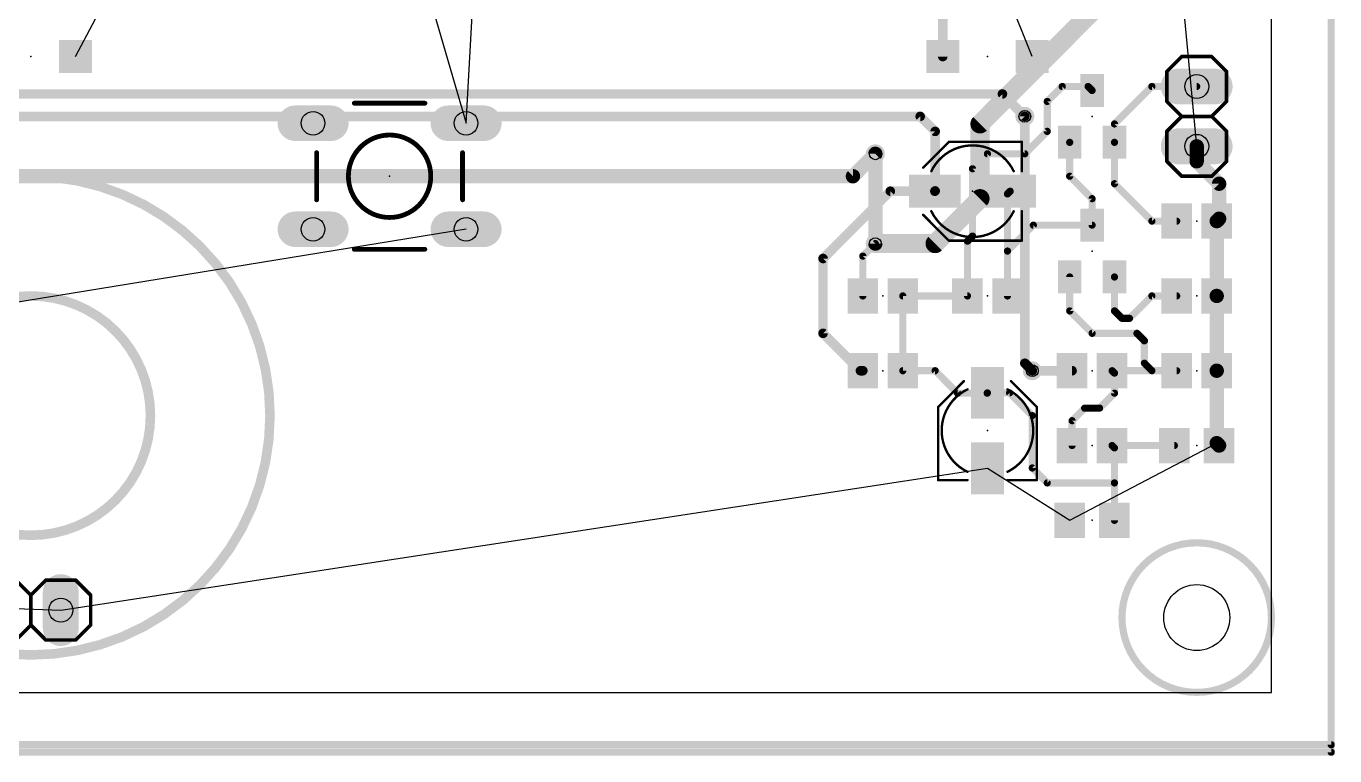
# Model space of a CAD drawing. Extents: x -3 to 108, y -3 to 135.
# Drawn here: x 52.5 to 108.1, y -2.7 to 28.3 of the extents above; entities that cross this region are included whole.
import ezdxf

# ---------------------------------------------------------------- set-up
doc = ezdxf.new("R2010")
doc.units = 0
for name, color, linetype in [('1', 22, 'CONTINUOUS'), ('16', 175, 'CONTINUOUS'), ('17', 82, 'CONTINUOUS'), ('18', 82, 'CONTINUOUS'), ('19', 53, 'CONTINUOUS'), ('20', 7, 'CONTINUOUS'), ('21', 253, 'CONTINUOUS'), ('23', 7, 'CONTINUOUS'), ('44', 253, 'CONTINUOUS')]:
    doc.layers.add(name, color=color, linetype=linetype)

# ---------------------------------------------------------------- blocks, each defined once
blk = doc.blocks.new('RECT')
blk.add_solid([(-0.5, -0.5), (0.5, -0.5), (-0.5, 0.5), (0.5, 0.5)])
blk = doc.blocks.new('LONGP100')
at = {"const_width": 1}
blk.add_lwpolyline([(-0.5, 0), (0.5, 0)], dxfattribs=at)
at = {"const_width": 0.5}
for points in [[(-0.5, 0.25, 1), (-0.5, -0.25)], [(0.5, -0.25, 1), (0.5, 0.25)]]:
    blk.add_lwpolyline(points, format="xyb", dxfattribs=at)
blk = doc.blocks.new('ROUNDV')
at = {"const_width": 0.5}
blk.add_lwpolyline([(0, -0.25, 1), (0, 0.25, 1), (0, -0.25)], format="xyb", dxfattribs=at)

msp = doc.modelspace()

# ---------------------------------------------------------------- linework, layer by layer
at = {"layer": '1'}
for points, const_width in [([(107.95, 133.985), (107.95, -2.2225)], 0.3048), ([(91.445, 26.9875), (91.445, 29.7475)], 0.4064), ([(49.2125, 25.4), (93.98, 25.4)], 0.4064), ([(93.98, 25.4), (94.9325, 24.4475)], 0.4064), ([(95.885, 25.0825), (96.52, 25.7175)], 0.3048), ([(96.52, 25.7175), (97.62, 25.7175)], 0.3048), ([(97.62, 25.7175), (97.79, 25.5475)], 0.3048), ([(98.74, 24.1275), (100.33, 25.7175)], 0.3048), ([(100.33, 25.7175), (102.235, 25.7175)], 0.3048), ([(95.885, 23.8125), (95.885, 25.0825)], 0.3048), ([(45.4025, 24.4475), (90.4875, 24.4475)], 0.4064), ([(90.4875, 24.4475), (91.1225, 23.8125)], 0.4064), ([(91.1225, 23.8125), (91.1225, 21.285)], 0.4064), ([(94.9325, 22.86), (95.885, 23.8125)], 0.3048), ([(98.74, 23.3475), (98.74, 24.1275)], 0.3048), ([(96.8375, 23.345), (96.84, 23.3475)], 0.3048), ([(96.8375, 21.9075), (96.8375, 23.345)], 0.3048), ([(98.7425, 23.345), (98.74, 23.3475)], 0.3048), ([(98.7425, 21.59), (98.7425, 23.345)], 0.3048), ([(102.235, 23.1775), (102.235, 22.5425)], 0.6096), ([(88.5825, 22.86), (87.63, 21.9075)], 0.6096), ([(92.71, 22.225), (93.345, 22.86)], 0.3048), ([(93.345, 22.86), (94.9325, 22.86)], 0.3048), ([(102.235, 22.5425), (103.1875, 21.59)], 0.6096), ([(92.71, 19.3675), (92.71, 22.225)], 0.3048), ([(87.63, 21.9075), (44.7675, 21.9075)], 0.6096), ([(97.79, 20.955), (96.8375, 21.9075)], 0.3048), ([(100.33, 20.0025), (98.7425, 21.59)], 0.3048), ([(103.1875, 21.59), (103.1875, 20.105)], 0.6096), ([(86.36, 18.415), (89.2175, 21.2725)], 0.4064), ([(89.2175, 21.2725), (91.11, 21.2725)], 0.4064), ([(91.1225, 21.285), (91.11, 21.2725)], 0.4064), ([(94.195, 21.1575), (94.31, 21.2725)], 0.3048), ([(94.195, 18.7325), (94.195, 21.1575)], 0.3048), ([(97.79, 19.8325), (97.79, 20.955)], 0.3048), ([(101.385, 20.0025), (100.33, 20.0025)], 0.3048), ([(103.1875, 20.105), (103.085, 20.0025)], 0.6096), ([(103.085, 20.0025), (103.085, 16.8275)], 0.6096), ([(92.495, 19.1525), (92.71, 19.3675)], 0.3048), ([(95.295, 19.8325), (94.195, 18.7325)], 0.3048), ([(97.79, 19.8325), (95.295, 19.8325)], 0.3048), ([(88.05, 18.5175), (88.5825, 19.05)], 0.3048), ([(92.495, 16.8275), (92.495, 19.1525)], 0.3048), ([(86.36, 15.24), (86.36, 18.415)], 0.4064), ([(88.05, 16.8275), (88.05, 18.5175)], 0.3048), ([(94.195, 16.8275), (94.195, 18.7325)], 0.3048), ([(96.84, 17.6325), (96.84, 16.19)], 0.3048), ([(98.7425, 17.63), (98.74, 17.6325)], 0.3048), ([(98.7425, 16.1925), (98.7425, 17.63)], 0.3048), ([(89.75, 16.8275), (92.495, 16.8275)], 0.3048), ([(89.75, 16.8275), (89.75, 13.6525)], 0.3048), ([(100.33, 16.8275), (99.3775, 15.875)], 0.3048), ([(101.385, 16.8275), (100.33, 16.8275)], 0.3048), ([(103.085, 16.8275), (103.085, 13.6525)], 0.6096), ([(96.84, 16.19), (97.79, 15.24)], 0.3048), ([(99.06, 15.875), (98.7425, 16.1925)], 0.3048), ([(99.3775, 15.875), (99.06, 15.875)], 0.3048), ([(87.9475, 13.6525), (86.36, 15.24)], 0.4064), ([(97.79, 15.24), (99.695, 15.24)], 0.3048), ([(99.695, 15.24), (100.0125, 14.9225)], 0.3048), ([(100.0125, 14.9225), (100.0125, 13.97)], 0.3048), ([(100.0125, 13.97), (100.33, 13.6525)], 0.3048), ([(103.085, 13.6525), (103.085, 10.5775)], 0.6096), ([(88.05, 13.6525), (87.9475, 13.6525)], 0.4064), ([(89.75, 13.6525), (91.1225, 13.6525)], 0.3048), ([(91.1225, 13.6525), (92.075, 12.7)], 0.3048), ([(95.25, 13.6525), (96.94, 13.6525)], 0.4064), ([(98.64, 13.6525), (101.385, 13.6525)], 0.3048), ([(98.7425, 13.55), (98.64, 13.6525)], 0.3048), ([(98.7425, 12.7), (98.7425, 13.55)], 0.3048), ([(100.33, 13.6525), (101.385, 13.6525)], 0.3048), ([(92.075, 12.7), (93.3325, 12.7)], 0.3048), ([(93.3325, 12.7), (93.345, 12.7125)], 0.3048), ([(93.345, 12.7125), (94.285, 12.7125)], 0.3048), ([(94.285, 12.7125), (95.25, 11.7475)], 0.3048), ([(98.1075, 12.065), (98.7425, 12.7)], 0.3048), ([(95.25, 11.7475), (95.25, 9.525)], 0.3048), ([(96.94, 11.5325), (97.4725, 12.065)], 0.3048), ([(96.94, 10.4775), (96.94, 11.5325)], 0.3048), ([(97.4725, 12.065), (98.1075, 12.065)], 0.3048), ([(98.64, 10.4775), (101.285, 10.4775)], 0.3048), ([(98.74, 10.3775), (98.64, 10.4775)], 0.3048), ([(103.085, 10.5775), (103.185, 10.4775)], 0.6096), ([(98.74, 8.89), (98.74, 10.3775)], 0.3048), ([(95.25, 9.525), (95.885, 8.89)], 0.3048), ([(95.885, 8.89), (98.74, 8.89)], 0.3048), ([(98.74, 7.3025), (98.74, 8.89)], 0.3048), ([(107.95, -2.2225), (-1.5875, -2.2225)], 0.3048)]:
    msp.add_lwpolyline(points, dxfattribs=dict(at, const_width=const_width))
for points, const_width in [([(91.3434, 26.9875, 1), (91.5466, 26.9875)], 0.2032), ([(94.0518, 25.4718, 1), (93.9082, 25.3282)], 0.2032), ([(93.98, 25.2984, 1), (93.98, 25.5016)], 0.2032), ([(96.52, 25.7937, 1), (96.52, 25.6413)], 0.1524), ([(96.5739, 25.6636, 1), (96.4661, 25.7714)], 0.1524), ([(97.6739, 25.7714, 1), (97.5661, 25.6636)], 0.1524), ([(97.62, 25.6413, 1), (97.62, 25.7937)], 0.1524), ([(97.7361, 25.4936, 1), (97.8439, 25.6014)], 0.1524), ([(100.33, 25.7937, 1), (100.33, 25.6413)], 0.1524), ([(100.3839, 25.6636, 1), (100.2761, 25.7714)], 0.1524), ([(102.235, 25.6413, 1), (102.235, 25.7937)], 0.1524), ([(95.9612, 25.0825, 1), (95.8088, 25.0825)], 0.1524), ([(95.8311, 25.1364, 1), (95.9389, 25.0286)], 0.1524), ([(90.5593, 24.5193, 1), (90.4157, 24.3757)], 0.2032), ([(90.4875, 24.3459, 1), (90.4875, 24.5491)], 0.2032), ([(94.8607, 24.3757, 1), (95.0043, 24.5193)], 0.2032), ([(91.2241, 23.8125, 1), (91.0209, 23.8125)], 0.2032), ([(91.0507, 23.7407, 1), (91.1943, 23.8843)], 0.2032), ([(95.9389, 23.7586, 1), (95.8311, 23.8664)], 0.1524), ([(98.8162, 24.1275, 1), (98.6638, 24.1275)], 0.1524), ([(98.6861, 24.1814, 1), (98.7939, 24.0736)], 0.1524), ([(95.8088, 23.8125, 1), (95.9612, 23.8125)], 0.1524), ([(96.9137, 23.345, 1), (96.7613, 23.345)], 0.1524), ([(96.7836, 23.3989, 1), (96.8914, 23.2911)], 0.1524), ([(96.8939, 23.2936, 1), (96.7861, 23.4014)], 0.1524), ([(98.7939, 23.4014, 1), (98.6861, 23.2936)], 0.1524), ([(98.6638, 23.3475, 1), (98.8162, 23.3475)], 0.1524), ([(98.8187, 23.345, 1), (98.6663, 23.345)], 0.1524), ([(98.6886, 23.2911, 1), (98.7964, 23.3989)], 0.1524), ([(102.3874, 23.1775, 1), (102.0826, 23.1775)], 0.3048), ([(88.6903, 22.7522, 1), (88.4747, 22.9678)], 0.3048), ([(93.345, 22.9362, 1), (93.345, 22.7838)], 0.1524), ([(93.3989, 22.8061, 1), (93.2911, 22.9139)], 0.1524), ([(94.8786, 22.9139, 1), (94.9864, 22.8061)], 0.1524), ([(94.9325, 22.7838, 1), (94.9325, 22.9362)], 0.1524), ([(102.3428, 22.6503, 1), (102.1272, 22.4347)], 0.3048), ([(92.7862, 22.225, 1), (92.6338, 22.225)], 0.1524), ([(92.6561, 22.2789, 1), (92.7639, 22.1711)], 0.1524), ([(102.0826, 22.5425, 1), (102.3874, 22.5425)], 0.3048), ([(87.5222, 22.0153, 1), (87.7378, 21.7997)], 0.3048), ([(87.63, 21.7551, 1), (87.63, 22.0599)], 0.3048), ([(96.8914, 21.9614, 1), (96.7836, 21.8536)], 0.1524), ([(96.7613, 21.9075, 1), (96.9137, 21.9075)], 0.1524), ([(98.7964, 21.6439, 1), (98.6886, 21.5361)], 0.1524), ([(103.3399, 21.59, 1), (103.0351, 21.59)], 0.3048), ([(103.0797, 21.4822, 1), (103.2953, 21.6978)], 0.3048), ([(89.2175, 21.3741, 1), (89.2175, 21.1709)], 0.2032), ([(89.2893, 21.2007, 1), (89.1457, 21.3443)], 0.2032), ([(91.0382, 21.3443, 1), (91.1818, 21.2007)], 0.2032), ([(91.0209, 21.285, 1), (91.2241, 21.285)], 0.2032), ([(91.1943, 21.2132, 1), (91.0507, 21.3568)], 0.2032), ([(91.11, 21.1709, 1), (91.11, 21.3741)], 0.2032), ([(94.2712, 21.1575, 1), (94.1188, 21.1575)], 0.1524), ([(94.1411, 21.2114, 1), (94.2489, 21.1036)], 0.1524), ([(94.3639, 21.2186, 1), (94.2561, 21.3264)], 0.1524), ([(98.6663, 21.59, 1), (98.8187, 21.59)], 0.1524), ([(97.8662, 20.955, 1), (97.7138, 20.955)], 0.1524), ([(97.7361, 20.9011, 1), (97.8439, 21.0089)], 0.1524), ([(100.33, 20.0787, 1), (100.33, 19.9263)], 0.1524), ([(100.2761, 19.9486, 1), (100.3839, 20.0564)], 0.1524), ([(101.385, 19.9263, 1), (101.385, 20.0787)], 0.1524), ([(102.9772, 20.1103, 1), (103.1928, 19.8947)], 0.3048), ([(103.2374, 20.0025, 1), (102.9326, 20.0025)], 0.3048), ([(103.0351, 20.105, 1), (103.3399, 20.105)], 0.3048), ([(103.2953, 19.9972, 1), (103.0797, 20.2128)], 0.3048), ([(92.7639, 19.3136, 1), (92.6561, 19.4214)], 0.1524), ([(95.295, 19.9087, 1), (95.295, 19.7563)], 0.1524), ([(95.3489, 19.7786, 1), (95.2411, 19.8864)], 0.1524), ([(97.7138, 19.8325, 1), (97.8662, 19.8325)], 0.1524), ([(97.79, 19.7563, 1), (97.79, 19.9087)], 0.1524), ([(88.6364, 18.9961, 1), (88.5286, 19.1039)], 0.1524), ([(92.5712, 19.1525, 1), (92.4188, 19.1525)], 0.1524), ([(92.4411, 19.2064, 1), (92.5489, 19.0986)], 0.1524), ([(92.6338, 19.3675, 1), (92.7862, 19.3675)], 0.1524), ([(86.4616, 18.415, 1), (86.2584, 18.415)], 0.2032), ([(86.2882, 18.4868, 1), (86.4318, 18.3432)], 0.2032), ([(88.1262, 18.5175, 1), (87.9738, 18.5175)], 0.1524), ([(87.9961, 18.5714, 1), (88.1039, 18.4636)], 0.1524), ([(94.2712, 18.7325, 1), (94.1188, 18.7325)], 0.1524), ([(94.1411, 18.7864, 1), (94.2489, 18.6786)], 0.1524), ([(94.1188, 18.7325, 1), (94.2712, 18.7325)], 0.1524), ([(96.9162, 17.6325, 1), (96.7638, 17.6325)], 0.1524), ([(98.7939, 17.6864, 1), (98.6861, 17.5786)], 0.1524), ([(98.8187, 17.63, 1), (98.6663, 17.63)], 0.1524), ([(98.6886, 17.5761, 1), (98.7964, 17.6839)], 0.1524), ([(87.9738, 16.8275, 1), (88.1262, 16.8275)], 0.1524), ([(89.75, 16.9037, 1), (89.75, 16.7513)], 0.1524), ([(89.8262, 16.8275, 1), (89.6738, 16.8275)], 0.1524), ([(92.4188, 16.8275, 1), (92.5712, 16.8275)], 0.1524), ([(92.495, 16.7513, 1), (92.495, 16.9037)], 0.1524), ([(94.1188, 16.8275, 1), (94.2712, 16.8275)], 0.1524), ([(100.33, 16.9037, 1), (100.33, 16.7513)], 0.1524), ([(100.3839, 16.7736, 1), (100.2761, 16.8814)], 0.1524), ([(101.385, 16.7513, 1), (101.385, 16.9037)], 0.1524), ([(103.2374, 16.8275, 1), (102.9326, 16.8275)], 0.3048), ([(102.9326, 16.8275, 1), (103.2374, 16.8275)], 0.3048), ([(96.8939, 16.2439, 1), (96.7861, 16.1361)], 0.1524), ([(96.7638, 16.19, 1), (96.9162, 16.19)], 0.1524), ([(98.7964, 16.2464, 1), (98.6886, 16.1386)], 0.1524), ([(98.6663, 16.1925, 1), (98.8187, 16.1925)], 0.1524), ([(99.06, 15.9512, 1), (99.06, 15.7988)], 0.1524), ([(99.0061, 15.8211, 1), (99.1139, 15.9289)], 0.1524), ([(99.3236, 15.9289, 1), (99.4314, 15.8211)], 0.1524), ([(99.3775, 15.7988, 1), (99.3775, 15.9512)], 0.1524), ([(86.2584, 15.24, 1), (86.4616, 15.24)], 0.2032), ([(86.4318, 15.3118, 1), (86.2882, 15.1682)], 0.2032), ([(97.79, 15.3162, 1), (97.79, 15.1638)], 0.1524), ([(97.7361, 15.1861, 1), (97.8439, 15.2939)], 0.1524), ([(99.7489, 15.2939, 1), (99.6411, 15.1861)], 0.1524), ([(99.695, 15.1638, 1), (99.695, 15.3162)], 0.1524), ([(100.0887, 14.9225, 1), (99.9363, 14.9225)], 0.1524), ([(99.9586, 14.8686, 1), (100.0664, 14.9764)], 0.1524), ([(100.0664, 14.0239, 1), (99.9586, 13.9161)], 0.1524), ([(99.9363, 13.97, 1), (100.0887, 13.97)], 0.1524), ([(103.2374, 13.6525, 1), (102.9326, 13.6525)], 0.3048), ([(87.9475, 13.7541, 1), (87.9475, 13.5509)], 0.2032), ([(87.8757, 13.5807, 1), (88.0193, 13.7243)], 0.2032), ([(88.05, 13.5509, 1), (88.05, 13.7541)], 0.2032), ([(89.75, 13.7287, 1), (89.75, 13.5763)], 0.1524), ([(89.6738, 13.6525, 1), (89.8262, 13.6525)], 0.1524), ([(91.1764, 13.7064, 1), (91.0686, 13.5986)], 0.1524), ([(91.1225, 13.5763, 1), (91.1225, 13.7287)], 0.1524), ([(95.25, 13.7541, 1), (95.25, 13.5509)], 0.2032), ([(96.94, 13.5509, 1), (96.94, 13.7541)], 0.2032), ([(98.64, 13.7287, 1), (98.64, 13.5763)], 0.1524), ([(98.6939, 13.7064, 1), (98.5861, 13.5986)], 0.1524), ([(98.8187, 13.55, 1), (98.6663, 13.55)], 0.1524), ([(98.6886, 13.4961, 1), (98.7964, 13.6039)], 0.1524), ([(100.33, 13.7287, 1), (100.33, 13.5763)], 0.1524), ([(100.2761, 13.5986, 1), (100.3839, 13.7064)], 0.1524), ([(101.385, 13.5763, 1), (101.385, 13.7287)], 0.1524), ([(101.385, 13.5763, 1), (101.385, 13.7287)], 0.1524), ([(102.9326, 13.6525, 1), (103.2374, 13.6525)], 0.3048), ([(92.075, 12.7762, 1), (92.075, 12.6238)], 0.1524), ([(92.0211, 12.6461, 1), (92.1289, 12.7539)], 0.1524), ([(93.2786, 12.7539, 1), (93.3864, 12.6461)], 0.1524), ([(93.345, 12.7887, 1), (93.345, 12.6363)], 0.1524), ([(93.3989, 12.6586, 1), (93.2911, 12.7664)], 0.1524), ([(93.3325, 12.6238, 1), (93.3325, 12.7762)], 0.1524), ([(94.3389, 12.7664, 1), (94.2311, 12.6586)], 0.1524), ([(94.285, 12.6363, 1), (94.285, 12.7887)], 0.1524), ([(98.7964, 12.6461, 1), (98.6886, 12.7539)], 0.1524), ([(98.6663, 12.7, 1), (98.8187, 12.7)], 0.1524), ([(95.3262, 11.7475, 1), (95.1738, 11.7475)], 0.1524), ([(95.1961, 11.6936, 1), (95.3039, 11.8014)], 0.1524), ([(97.0162, 11.5325, 1), (96.8638, 11.5325)], 0.1524), ([(97.4725, 12.1412, 1), (97.4725, 11.9888)], 0.1524), ([(97.5264, 12.0111, 1), (97.4186, 12.1189)], 0.1524), ([(98.0536, 12.1189, 1), (98.1614, 12.0111)], 0.1524), ([(98.1075, 11.9888, 1), (98.1075, 12.1412)], 0.1524), ([(96.8861, 11.5864, 1), (96.9939, 11.4786)], 0.1524), ([(98.64, 10.5537, 1), (98.64, 10.4013)], 0.1524), ([(98.6939, 10.5314, 1), (98.5861, 10.4236)], 0.1524), ([(101.285, 10.4013, 1), (101.285, 10.5537)], 0.1524), ([(103.1928, 10.6853, 1), (102.9772, 10.4697)], 0.3048), ([(102.9326, 10.5775, 1), (103.2374, 10.5775)], 0.3048), ([(103.0772, 10.3697, 1), (103.2928, 10.5853)], 0.3048), ([(96.8638, 10.4775, 1), (97.0162, 10.4775)], 0.1524), ([(98.8162, 10.3775, 1), (98.6638, 10.3775)], 0.1524), ([(98.6861, 10.3236, 1), (98.7939, 10.4314)], 0.1524), ([(95.3039, 9.5789, 1), (95.1961, 9.4711)], 0.1524), ([(95.1738, 9.525, 1), (95.3262, 9.525)], 0.1524), ([(95.885, 8.9662, 1), (95.885, 8.8138)], 0.1524), ([(95.8311, 8.8361, 1), (95.9389, 8.9439)], 0.1524), ([(98.8162, 8.89, 1), (98.6638, 8.89)], 0.1524), ([(98.6638, 8.89, 1), (98.8162, 8.89)], 0.1524), ([(98.74, 8.8138, 1), (98.74, 8.9662)], 0.1524), ([(98.6638, 7.3025, 1), (98.8162, 7.3025)], 0.1524), ([(107.8738, -2.2225, 1), (108.0262, -2.2225)], 0.1524), ([(107.95, -2.2987, 1), (107.95, -2.1463)], 0.1524)]:
    msp.add_lwpolyline(points, format="xyb", dxfattribs=dict(at, const_width=const_width))
at = {"layer": '16'}
for points, const_width in [([(107.95, 134.62), (107.95, -2.54)], 0.3048), ([(93.0275, 24.13), (99.06, 30.1625)], 0.8128), ([(93.0275, 20.955), (93.0275, 24.13)], 0.8128), ([(94.9325, 24.4475), (94.9325, 13.97)], 0.4064), ([(88.5825, 22.86), (88.5825, 19.05)], 0.6096), ([(91.1225, 19.05), (93.0275, 20.955)], 0.8128), ([(88.5825, 19.05), (91.1225, 19.05)], 0.8128), ([(94.9325, 13.97), (95.25, 13.6525)], 0.4064), ([(107.95, -2.54), (-2.54, -2.54)], 0.3048)]:
    msp.add_lwpolyline(points, dxfattribs=dict(at, const_width=const_width))
for points, const_width in [([(93.2307, 24.13, 1), (92.8243, 24.13)], 0.4064), ([(92.8838, 24.2737, 1), (93.1712, 23.9863)], 0.4064), ([(95.0341, 24.4475, 1), (94.8309, 24.4475)], 0.2032), ([(88.7349, 22.86, 1), (88.4301, 22.86)], 0.3048), ([(92.8243, 20.955, 1), (93.2307, 20.955)], 0.4064), ([(93.1712, 20.8113, 1), (92.8838, 21.0987)], 0.4064), ([(88.5825, 19.2532, 1), (88.5825, 18.8468)], 0.4064), ([(88.4301, 19.05, 1), (88.7349, 19.05)], 0.3048), ([(90.9788, 19.1937, 1), (91.2662, 18.9063)], 0.4064), ([(91.1225, 18.8468, 1), (91.1225, 19.2532)], 0.4064), ([(94.8309, 13.97, 1), (95.0341, 13.97)], 0.2032), ([(95.0043, 14.0418, 1), (94.8607, 13.8982)], 0.2032), ([(95.1782, 13.5807, 1), (95.3218, 13.7243)], 0.2032), ([(107.8738, -2.54, 1), (108.0262, -2.54)], 0.1524), ([(107.95, -2.6162, 1), (107.95, -2.4638)], 0.1524)]:
    msp.add_lwpolyline(points, format="xyb", dxfattribs=dict(at, const_width=const_width))
at = {"layer": '19'}
for p, q in [((95.245, 26.9875), (59.69, 115.8875)), ((71.195, 24.1575), (74.93, 90.4875)), ((53.3375, 85.725), (71.195, 24.1575)), ((54.605, 26.9875), (82.705, 80.3275)), ((102.235, 23.1775), (97.155, 77.3675)), ((71.195, 19.6575), (2.96, 8.5725)), ((96.84, 7.3025), (103.085, 10.5775)), ((53.975, 3.4925), (93.345, 9.5125)), ((93.345, 9.5125), (96.84, 7.3025)), ((35.56, 4.1275), (53.975, 3.4925))]:
    msp.add_line(p, q, dxfattribs=at)
at = {"layer": '20'}
for p, q in [((105.41, 0), (105.41, 132.3975)), ((0, 0), (105.41, 0))]:
    msp.add_line(p, q, dxfattribs=at)
msp.add_circle((102.235, 3.175), 1.4, dxfattribs=at)
at = {"layer": '21'}
for points, const_width in [([(101.6, 26.9875), (100.965, 26.3525)], 0.1524), ([(102.87, 26.9875), (101.6, 26.9875)], 0.1524), ([(103.505, 26.3525), (102.87, 26.9875)], 0.1524), ([(100.965, 25.0825), (100.965, 26.3525)], 0.1524), ([(103.505, 26.3525), (103.505, 25.0825)], 0.1524), ([(66.445, 25.0075), (69.445, 25.0075)], 0.2032), ([(101.6, 24.4475), (100.965, 25.0825)], 0.1524), ([(103.505, 25.0825), (102.87, 24.4475)], 0.1524), ([(100.965, 23.8125), (101.6, 24.4475)], 0.1524), ([(102.87, 24.4475), (101.6, 24.4475)], 0.1524), ([(102.87, 24.4475), (103.505, 23.8125)], 0.1524), ([(90.61, 22.2725), (91.71, 23.3725)], 0.1016), ([(91.71, 23.3725), (94.81, 23.3725)], 0.1016), ([(94.81, 23.3725), (94.81, 22.1225)], 0.1016), ([(100.965, 22.5425), (100.965, 23.8125)], 0.1524), ([(103.505, 23.8125), (103.505, 22.5425)], 0.1524), ([(64.845, 22.9075), (64.845, 20.9075)], 0.2032), ([(71.045, 22.9075), (71.045, 20.9075)], 0.2032), ([(101.6, 21.9075), (100.965, 22.5425)], 0.1524), ([(103.505, 22.5425), (102.87, 21.9075)], 0.1524), ([(102.87, 21.9075), (101.6, 21.9075)], 0.1524), ([(91.71, 19.1725), (90.61, 20.2725)], 0.1016), ([(94.81, 20.4225), (94.81, 19.1725)], 0.1016), ([(66.445, 18.8075), (69.445, 18.8075)], 0.2032), ([(94.81, 19.1725), (91.71, 19.1725)], 0.1016), ([(91.245, 12.1125), (92.345, 13.2125)], 0.1016), ([(94.345, 13.2125), (95.445, 12.1125)], 0.1016), ([(91.245, 9.0125), (91.245, 12.1125)], 0.1016), ([(95.445, 12.1125), (95.445, 9.0125)], 0.1016), ([(92.495, 9.0125), (91.245, 9.0125)], 0.1016), ([(95.445, 9.0125), (94.195, 9.0125)], 0.1016), ([(52.07, 4.7625), (52.705, 4.1275)], 0.1524), ([(52.705, 4.1275), (53.34, 4.7625)], 0.1524), ([(53.34, 4.7625), (54.61, 4.7625)], 0.1524), ([(54.61, 4.7625), (55.245, 4.1275)], 0.1524), ([(52.705, 4.1275), (52.705, 2.8575)], 0.1524), ([(55.245, 4.1275), (55.245, 2.8575)], 0.1524), ([(52.705, 2.8575), (52.07, 2.2225)], 0.1524), ([(53.34, 2.2225), (52.705, 2.8575)], 0.1524), ([(55.245, 2.8575), (54.61, 2.2225)], 0.1524), ([(54.61, 2.2225), (53.34, 2.2225)], 0.1524)]:
    msp.add_lwpolyline(points, dxfattribs=dict(at, const_width=const_width))
for points, const_width in [([(101.6, 27.0256, 1), (101.6, 26.9494)], 0.0762), ([(101.6269, 26.9606, 1), (101.5731, 27.0144)], 0.0762), ([(102.8969, 27.0144, 1), (102.8431, 26.9606)], 0.0762), ([(102.87, 26.9494, 1), (102.87, 27.0256)], 0.0762), ([(101.0031, 26.3525, 1), (100.9269, 26.3525)], 0.0762), ([(100.9381, 26.3794, 1), (100.9919, 26.3256)], 0.0762), ([(103.5431, 26.3525, 1), (103.4669, 26.3525)], 0.0762), ([(103.4781, 26.3256, 1), (103.5319, 26.3794)], 0.0762), ([(66.445, 25.0583, 1), (66.445, 24.9567)], 0.1016), ([(69.445, 24.9567, 1), (69.445, 25.0583)], 0.1016), ([(100.9269, 25.0825, 1), (101.0031, 25.0825)], 0.0762), ([(100.9919, 25.1094, 1), (100.9381, 25.0556)], 0.0762), ([(103.4669, 25.0825, 1), (103.5431, 25.0825)], 0.0762), ([(103.5319, 25.0556, 1), (103.4781, 25.1094)], 0.0762), ([(101.6, 24.4856, 1), (101.6, 24.4094)], 0.0762), ([(101.6269, 24.4206, 1), (101.5731, 24.4744)], 0.0762), ([(101.5731, 24.4206, 1), (101.6269, 24.4744)], 0.0762), ([(102.8969, 24.4744, 1), (102.8431, 24.4206)], 0.0762), ([(102.8431, 24.4744, 1), (102.8969, 24.4206)], 0.0762), ([(102.87, 24.4094, 1), (102.87, 24.4856)], 0.0762), ([(67.945, 20.1575, 1), (67.945, 23.6575, 1), (67.945, 20.1575)], 0.2032), ([(91.71, 23.3979, 1), (91.71, 23.3471)], 0.0508), ([(91.728, 23.3545, 1), (91.692, 23.3905)], 0.0508), ([(94.8354, 23.3725, 1), (94.7846, 23.3725)], 0.0508), ([(94.81, 23.3471, 1), (94.81, 23.3979)], 0.0508), ([(101.0031, 23.8125, 1), (100.9269, 23.8125)], 0.0762), ([(100.9381, 23.8394, 1), (100.9919, 23.7856)], 0.0762), ([(103.5431, 23.8125, 1), (103.4669, 23.8125)], 0.0762), ([(103.4781, 23.7856, 1), (103.5319, 23.8394)], 0.0762), ([(64.8958, 22.9075, 1), (64.7942, 22.9075)], 0.1016), ([(71.0958, 22.9075, 1), (70.9942, 22.9075)], 0.1016), ([(94.46, 22.1225, 0.626), (90.96, 22.1225)], 0.1016), ([(90.592, 22.2905, 1), (90.628, 22.2545)], 0.0508), ([(100.9269, 22.5425, 1), (101.0031, 22.5425)], 0.0762), ([(100.9919, 22.5694, 1), (100.9381, 22.5156)], 0.0762), ([(103.4669, 22.5425, 1), (103.5431, 22.5425)], 0.0762), ([(103.5319, 22.5156, 1), (103.4781, 22.5694)], 0.0762), ([(52.705, 1.5875, 1), (52.705, 21.9075, 1), (52.705, 1.5875)], 0.4064), ([(90.9372, 22.1336, 1), (90.9828, 22.1114)], 0.0508), ([(94.4372, 22.1114, 1), (94.4828, 22.1336)], 0.0508), ([(94.7846, 22.1225, 1), (94.8354, 22.1225)], 0.0508), ([(101.6, 21.9456, 1), (101.6, 21.8694)], 0.0762), ([(101.5731, 21.8806, 1), (101.6269, 21.9344)], 0.0762), ([(102.8431, 21.9344, 1), (102.8969, 21.8806)], 0.0762), ([(102.87, 21.8694, 1), (102.87, 21.9456)], 0.0762), ([(64.7942, 20.9075, 1), (64.8958, 20.9075)], 0.1016), ([(70.9942, 20.9075, 1), (71.0958, 20.9075)], 0.1016), ([(90.628, 20.2905, 1), (90.592, 20.2545)], 0.0508), ([(90.96, 20.4225, 0.626), (94.46, 20.4225)], 0.1016), ([(90.9828, 20.4336, 1), (90.9372, 20.4114)], 0.0508), ([(94.4828, 20.4114, 1), (94.4372, 20.4336)], 0.0508), ([(94.8354, 20.4225, 1), (94.7846, 20.4225)], 0.0508), ([(66.445, 18.8583, 1), (66.445, 18.7567)], 0.1016), ([(69.445, 18.7567, 1), (69.445, 18.8583)], 0.1016), ([(91.71, 19.1979, 1), (91.71, 19.1471)], 0.0508), ([(91.692, 19.1545, 1), (91.728, 19.1905)], 0.0508), ([(94.7846, 19.1725, 1), (94.8354, 19.1725)], 0.0508), ([(94.81, 19.1471, 1), (94.81, 19.1979)], 0.0508), ([(52.705, 6.6675, 1), (52.705, 16.8275, 1), (52.705, 6.6675)], 0.4064), ([(92.495, 12.8625, 0.626), (92.495, 9.3625)], 0.1016), ([(92.363, 13.1945, 1), (92.327, 13.2305)], 0.0508), ([(92.5061, 12.8397, 1), (92.4839, 12.8853)], 0.0508), ([(94.195, 9.3625, 0.626), (94.195, 12.8625)], 0.1016), ([(94.2061, 12.8853, 1), (94.1839, 12.8397)], 0.0508), ([(94.363, 13.2305, 1), (94.327, 13.1945)], 0.0508), ([(91.227, 12.1305, 1), (91.263, 12.0945)], 0.0508), ([(91.2704, 12.1125, 1), (91.2196, 12.1125)], 0.0508), ([(95.4704, 12.1125, 1), (95.4196, 12.1125)], 0.0508), ([(95.427, 12.0945, 1), (95.463, 12.1305)], 0.0508), ([(91.245, 9.0379, 1), (91.245, 8.9871)], 0.0508), ([(91.2196, 9.0125, 1), (91.2704, 9.0125)], 0.0508), ([(92.4839, 9.3397, 1), (92.5061, 9.3853)], 0.0508), ([(92.495, 8.9871, 1), (92.495, 9.0379)], 0.0508), ([(94.1839, 9.3853, 1), (94.2061, 9.3397)], 0.0508), ([(94.195, 9.0379, 1), (94.195, 8.9871)], 0.0508), ([(95.4196, 9.0125, 1), (95.4704, 9.0125)], 0.0508), ([(95.445, 8.9871, 1), (95.445, 9.0379)], 0.0508), ([(102.235, 0, 1), (102.235, 6.35, 1), (102.235, 0)], 0.3048), ([(53.34, 4.8006, 1), (53.34, 4.7244)], 0.0762), ([(53.3669, 4.7356, 1), (53.3131, 4.7894)], 0.0762), ([(54.6369, 4.7894, 1), (54.5831, 4.7356)], 0.0762), ([(54.61, 4.7244, 1), (54.61, 4.8006)], 0.0762), ([(52.7431, 4.1275, 1), (52.6669, 4.1275)], 0.0762), ([(52.6781, 4.1544, 1), (52.7319, 4.1006)], 0.0762), ([(52.6781, 4.1006, 1), (52.7319, 4.1544)], 0.0762), ([(55.2831, 4.1275, 1), (55.2069, 4.1275)], 0.0762), ([(55.2181, 4.1006, 1), (55.2719, 4.1544)], 0.0762), ([(52.6669, 2.8575, 1), (52.7431, 2.8575)], 0.0762), ([(52.7319, 2.8844, 1), (52.6781, 2.8306)], 0.0762), ([(52.7319, 2.8306, 1), (52.6781, 2.8844)], 0.0762), ([(55.2069, 2.8575, 1), (55.2831, 2.8575)], 0.0762), ([(55.2719, 2.8306, 1), (55.2181, 2.8844)], 0.0762), ([(53.34, 2.2606, 1), (53.34, 2.1844)], 0.0762), ([(53.3131, 2.1956, 1), (53.3669, 2.2494)], 0.0762), ([(54.5831, 2.2494, 1), (54.6369, 2.1956)], 0.0762), ([(54.61, 2.1844, 1), (54.61, 2.2606)], 0.0762)]:
    msp.add_lwpolyline(points, format="xyb", dxfattribs=dict(at, const_width=const_width))
at = {"layer": '23'}
for p in [(52.705, 26.9875), (93.345, 26.9875), (97.79, 24.4475), (102.235, 24.4475), (67.945, 21.9075), (92.71, 21.2725), (102.235, 20.0025), (97.79, 18.7325), (88.9, 16.8275), (93.345, 16.8275), (102.235, 16.8275), (88.9, 13.6525), (97.79, 13.6525), (102.235, 13.6525), (93.345, 11.1125), (97.79, 10.4775), (102.235, 10.4775), (97.79, 7.3025), (52.705, 3.4925)]:
    msp.add_point(p, dxfattribs=at)
at = {"layer": '44'}
for centre, radius in [((102.235, 25.7175), 0.508), ((64.695, 24.1575), 0.5), ((71.195, 24.1575), 0.5), ((94.9325, 24.4475), 0.25), ((102.235, 23.1775), 0.508), ((88.5825, 22.86), 0.25), ((64.695, 19.6575), 0.5), ((71.195, 19.6575), 0.5), ((88.5825, 19.05), 0.25), ((95.25, 13.6525), 0.25), ((53.975, 3.4925), 0.508)]:
    msp.add_circle(centre, radius, dxfattribs=at)

# ---------------------------------------------------------------- block references
at = {"layer": '1'}
for p, xscale, yscale, rotation in [((54.605, 26.9875), 1.4, 1.4, 180), ((91.445, 26.9875), 1.4, 1.4, 180), ((95.245, 26.9875), 1.4, 1.4, 180), ((91.11, 21.2725), 2.2, 1.4, 180), ((94.31, 21.2725), 2.2, 1.4, 180), ((88.05, 16.8275), 1.3, 1.5, 180), ((89.75, 16.8275), 1.3, 1.5, 180), ((93.345, 12.7125), 2.2, 1.4, 90), ((96.94, 10.4775), 1.3, 1.5, 180), ((98.64, 10.4775), 1.3, 1.5, 180), ((93.345, 9.5125), 2.2, 1.4, 90), ((96.84, 7.3025), 1.3, 1.5, 180), ((98.74, 7.3025), 1.3, 1.5, 180)]:
    msp.add_blockref('RECT', p, dxfattribs=dict(at, xscale=xscale, yscale=yscale, rotation=rotation))
at = {"layer": '1', "yscale": 1.4}
for p in [(97.79, 25.5475), (96.84, 23.3475), (98.74, 23.3475), (97.79, 19.8325), (96.84, 17.6325), (98.74, 17.6325)]:
    msp.add_blockref('RECT', p, dxfattribs=at)
at = {"layer": '1', "xscale": 1.3, "yscale": 1.5}
for p in [(101.385, 20.0025), (103.085, 20.0025), (92.495, 16.8275), (94.195, 16.8275), (101.385, 16.8275), (103.085, 16.8275), (88.05, 13.6525), (89.75, 13.6525), (96.94, 13.6525), (98.64, 13.6525), (101.385, 13.6525), (103.085, 13.6525), (101.285, 10.4775), (103.185, 10.4775)]:
    msp.add_blockref('RECT', p, dxfattribs=at)
at = {"layer": '17', "xscale": 1.524, "yscale": 1.524}
for p in [(102.235, 25.7175), (102.235, 25.7175), (102.235, 23.1775), (102.235, 23.1775)]:
    msp.add_blockref('LONGP100', p, dxfattribs=at)
at = {"layer": '17'}
for p, xscale, yscale, rotation in [((64.695, 24.1575), 1.508, 1.508, 180), ((64.695, 24.1575), 1.508, 1.508, 180), ((71.195, 24.1575), 1.508, 1.508, 180), ((71.195, 24.1575), 1.508, 1.508, 180), ((64.695, 19.6575), 1.508, 1.508, 180), ((64.695, 19.6575), 1.508, 1.508, 180), ((71.195, 19.6575), 1.508, 1.508, 180), ((71.195, 19.6575), 1.508, 1.508, 180), ((53.975, 3.4925), 1.524, 1.524, 90), ((53.975, 3.4925), 1.524, 1.524, 90)]:
    msp.add_blockref('LONGP100', p, dxfattribs=dict(at, xscale=xscale, yscale=yscale, rotation=rotation))
at = {"layer": '18', "xscale": 0.8048, "yscale": 0.8048}
for p in [(94.9325, 24.4475), (94.9325, 24.4475), (88.5825, 22.86), (88.5825, 22.86), (88.5825, 19.05), (88.5825, 19.05), (95.25, 13.6525), (95.25, 13.6525)]:
    msp.add_blockref('ROUNDV', p, dxfattribs=at)

doc.saveas('drawing.dxf')
